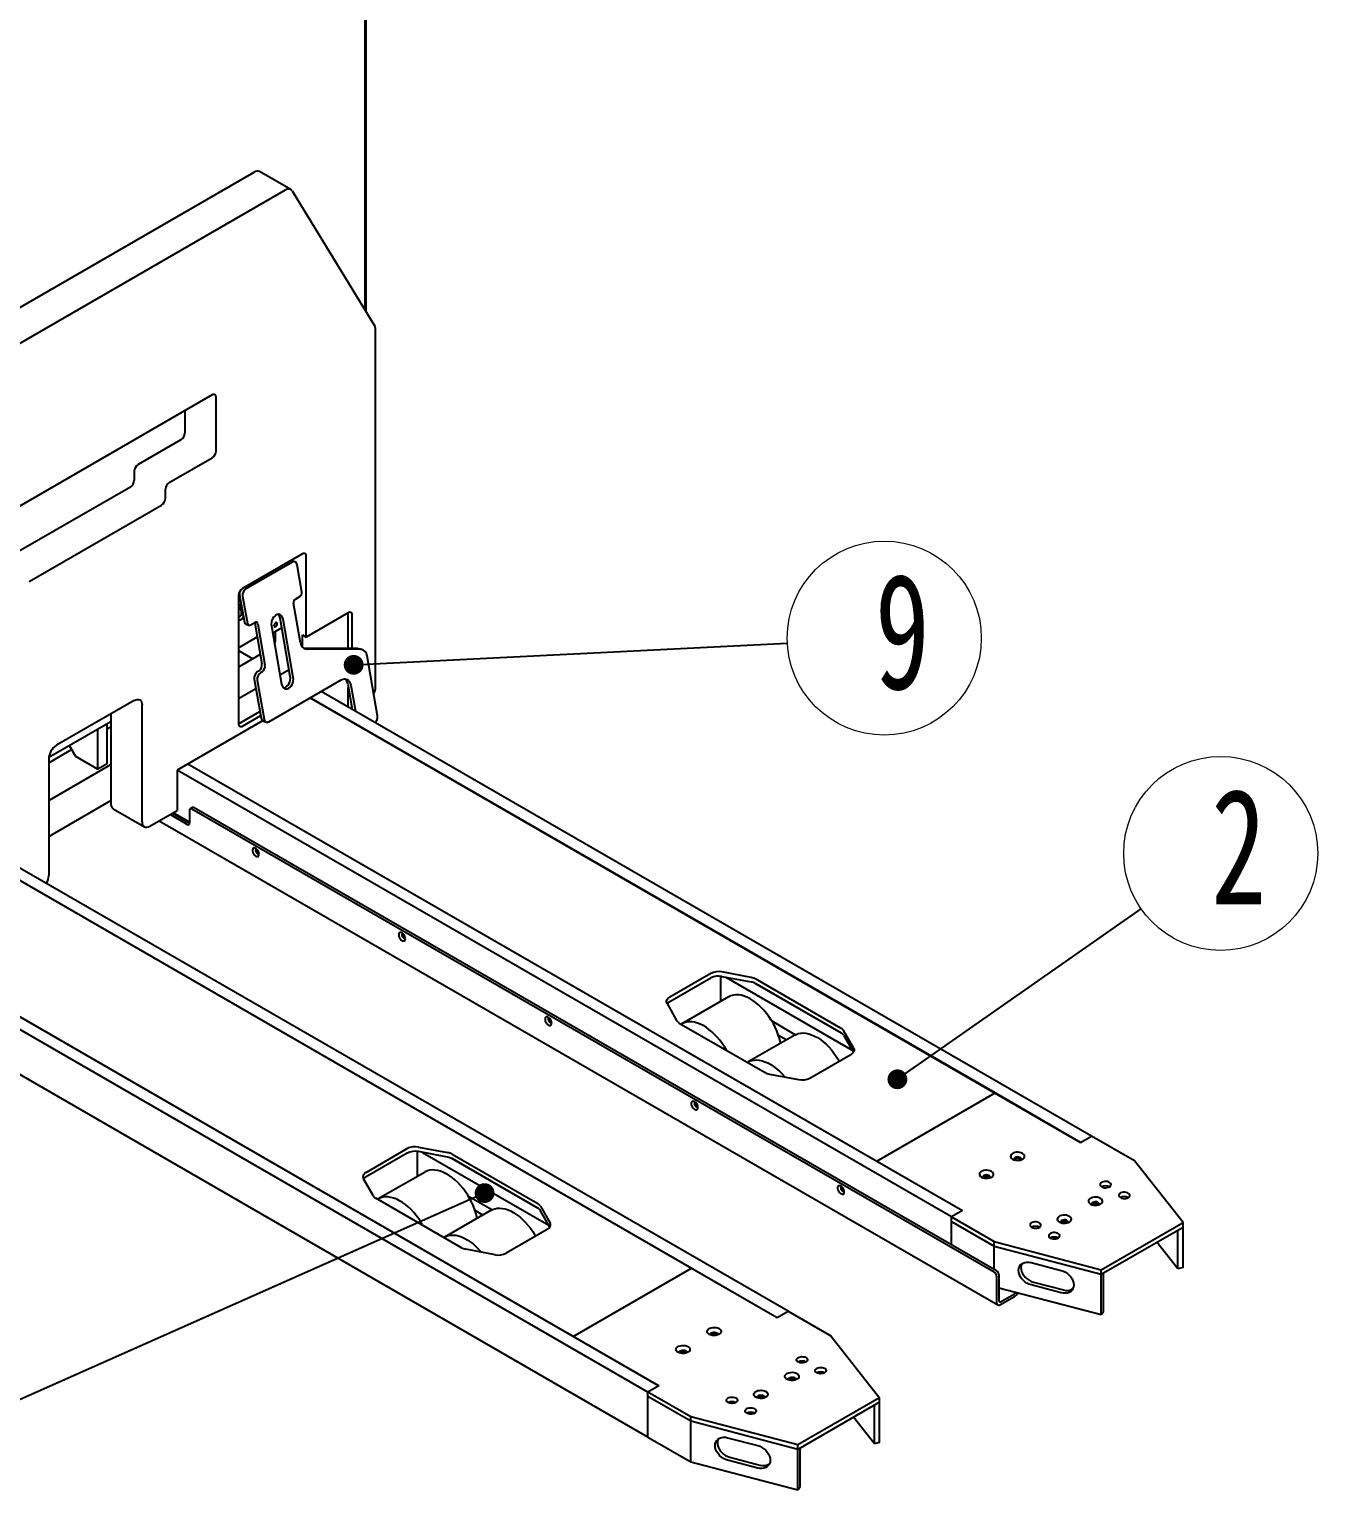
# Model space of a CAD drawing. Header units: millimetres. Extents: x -151 to 542, y -128 to 292.
# Drawn here: x 306.85 to 345.87, y 202.19 to 246.44 of the extents above; entities that cross this region are included whole.
import ezdxf

# ---------------------------------------------------------------- set-up
doc = ezdxf.new("R2010")
doc.units = ezdxf.units.MM
doc.styles.add('SLDTEXTSTYLE3', font='TXT', dxfattribs={"width": 0.7})
doc.dimstyles.new('SLDDIMSTYLE2', dxfattribs={"dimtxt": 0.18, "dimasz": 0.6, "dimexe": 0, "dimexo": 0.0625, "dimgap": 0, "dimtad": 0, "dimtih": 1, "dimtoh": 1, "dimdec": 0, "dimrnd": 1e-09, "dimzin": 0, "dimdsep": 46, "dimtxsty": 'Standard', "dimblk1": 'DOT', "dimblk2": 'DOT', "dimsah": 1, "dimcen": 0.09, "dimadec": 0, "dimazin": 0, "dimtfac": 0.6, "dimtdec": 0, "dimtofl": 0, "dimtmove": 0, "dimatfit": 3, "dimldrblk": 'DOT', "dimfxl": 1, "dimfrac": 2, "dimtolj": 1, "dimtzin": 0, "dimarcsym": 0})

# ---------------------------------------------------------------- blocks, each defined once
blk = doc.blocks.new('_DOT')
at = {"color": 0, "linetype": 'ByBlock', "lineweight": -2}
blk.add_line((-0.5, 0), (-1, 0), dxfattribs=at)
at = {"color": 0, "linetype": 'ByBlock', "const_width": 0.5}
blk.add_lwpolyline([(-0.25, 0, 1), (0.25, 0, 1)], format="xyb", close=True, dxfattribs=at)
blk = doc.blocks.new('SW_NOTE_21')
at = {"color": 0, "linetype": 'Continuous', "lineweight": 0}
blk.add_circle((2.409, 1.684), 2.939, dxfattribs=at)
at = {"color": 0, "linetype": 'Continuous', "lineweight": 0, "insert": (2.954, 3.641), "char_height": 3.5, "attachment_point": 2, "style": 'SLDTEXTSTYLE3'}
blk.add_mtext('2', dxfattribs=at)
blk = doc.blocks.new('SW_NOTE_22')
at = {"color": 0, "linetype": 'Continuous', "lineweight": 0}
blk.add_circle((2.936, 0.148), 2.939, dxfattribs=at)
at = {"color": 0, "linetype": 'Continuous', "lineweight": 0, "insert": (3.482, 2.105), "char_height": 3.5, "attachment_point": 2, "style": 'SLDTEXTSTYLE3'}
blk.add_mtext('9', dxfattribs=at)

msp = doc.modelspace()

# ---------------------------------------------------------------- linework, layer by layer
at = {"color": 7, "linetype": 'Continuous', "lineweight": 25}
for p, q in [((317.01659, 253.20608), (317.01659, 237.92428)), ((317.04016, 253.21969), (317.04016, 237.88568)), ((302.16061, 235.467), (313.65986, 242.10538)), ((314.76932, 241.57761), (313.82651, 242.12188)), ((314.60267, 241.5611), (303.10342, 234.92273)), ((314.81168, 241.5354), (317.31163, 237.44108)), ((317.33833, 226.51015), (317.33833, 237.33067)), ((312.38858, 235.35647), (305.31751, 231.27443)), ((312.50643, 233.65534), (312.50643, 235.28842)), ((311.56362, 234.88024), (311.56362, 234.19961)), ((311.44577, 233.99548), (310.14941, 233.24711)), ((311.09222, 232.70284), (312.38858, 233.45121)), ((310.03156, 233.04299), (310.03156, 232.7708)), ((309.91371, 232.56668), (306.19136, 230.41781)), ((310.97437, 232.22653), (310.97437, 232.49871)), ((306.84958, 229.70925), (310.85651, 232.02241)), ((315.12273, 230.53863), (313.30782, 229.4909)), ((314.81879, 230.29261), (313.40458, 229.47621)), ((314.89508, 230.30377), (314.80311, 230.33295)), ((315.10752, 229.38575), (314.96253, 230.21294)), ((315.24058, 228.02095), (315.24058, 230.47057)), ((313.2199, 229.29423), (313.18997, 229.27695)), ((313.18997, 229.28678), (313.18997, 225.3946)), ((313.22064, 229.28964), (313.36563, 228.46245)), ((313.31262, 229.26046), (313.4576, 228.43327)), ((314.91092, 229.17466), (315.05234, 229.2563)), ((315.06613, 227.84487), (314.85574, 229.04522)), ((313.27412, 228.55575), (313.34237, 228.59515)), ((313.4061, 228.40796), (313.49807, 228.37878)), ((313.54385, 228.38547), (313.68527, 228.46711)), ((313.67954, 228.44848), (313.67622, 228.46189)), ((313.67954, 228.44848), (313.89701, 227.20771)), ((313.77151, 228.4193), (313.98899, 227.17853)), ((314.18345, 228.36433), (314.49413, 226.59179)), ((314.75571, 226.82507), (314.44503, 228.59761)), ((314.84769, 226.79589), (314.53701, 228.56843)), ((316.51337, 228.75571), (315.24058, 228.02095)), ((316.51337, 227.6755), (316.51337, 228.75569)), ((316.63122, 227.67468), (316.63122, 228.68766)), ((313.18997, 227.69839), (313.75394, 228.02396)), ((314.29777, 228.18468), (314.29777, 227.88477)), ((314.4973, 228.29941), (314.30955, 228.19103)), ((315.12273, 228.08898), (315.24058, 228.02095)), ((315.12273, 227.71641), (315.12273, 228.08898)), ((313.18997, 227.61246), (313.62588, 227.36081)), ((313.84773, 227.48888), (313.18997, 227.10916)), ((316.80616, 227.67347), (315.15729, 227.68487)), ((316.89813, 227.64429), (315.24908, 227.65569)), ((316.94618, 227.63677), (316.8542, 227.66595)), ((317.40021, 225.63438), (317.08108, 227.45511)), ((314.44355, 226.88036), (314.71823, 227.03893)), ((313.66595, 226.749), (313.87307, 225.56731)), ((313.80505, 226.99196), (313.75791, 226.96475)), ((313.75793, 226.71982), (313.96505, 225.53813)), ((313.89703, 226.96278), (313.84989, 226.93557)), ((314.10879, 225.45845), (316.30082, 226.72388)), ((316.49632, 226.59371), (316.63007, 225.83063)), ((316.5883, 226.56453), (316.72671, 225.77484)), ((313.18997, 226.15668), (313.71649, 226.46064)), ((336.10023, 214.20976), (315.3618, 226.1818)), ((315.3618, 226.1818), (338.69295, 212.71301)), ((339.02293, 212.9035), (315.69178, 226.37229)), ((316.51337, 225.898), (316.51337, 226.49646)), ((310.03156, 226.10257), (307.67453, 224.74188)), ((309.32445, 225.69436), (309.32445, 222.97238)), ((310.26726, 222.42811), (310.26726, 225.96645)), ((313.18997, 225.39458), (313.83779, 225.76856)), ((307.44203, 224.38017), (309.32445, 225.46687)), ((308.93201, 224.01548), (308.93201, 225.24032)), ((309.21485, 224.17876), (309.21485, 225.4036)), ((309.21485, 225.24009), (309.32445, 225.30336)), ((313.91761, 225.48804), (311.32792, 223.99305)), ((313.30782, 225.32654), (313.85945, 225.645)), ((313.94052, 225.47648), (314.0325, 225.4473)), ((307.43883, 224.21482), (308.13063, 224.61418)), ((308.05982, 224.73682), (308.24847, 224.41007)), ((308.24847, 224.41007), (308.93201, 224.01548)), ((307.43883, 224.33364), (307.43883, 220.79529)), ((307.43883, 223.07184), (309.32445, 224.16039)), ((309.21485, 224.17876), (308.93201, 224.01548)), ((334.78029, 210.45428), (311.32792, 223.99305)), ((311.32792, 223.99305), (311.32792, 222.76824)), ((311.6579, 224.18354), (332.51755, 212.14152)), ((311.6579, 224.18354), (335.11028, 210.64477)), ((307.43883, 221.98312), (309.32445, 223.07167)), ((309.3935, 222.81977), (310.33631, 222.27549)), ((310.50296, 222.292), (311.32792, 222.76824)), ((311.63433, 222.3464), (311.11576, 222.64576)), ((311.18647, 222.68658), (311.70504, 222.38722)), ((311.19689, 222.69259), (311.70504, 222.40949)), ((311.70504, 222.41444), (311.21005, 222.70019)), ((311.70504, 222.76828), (311.70504, 222.38723)), ((311.79647, 222.85489), (311.72576, 222.81407)), ((336.07666, 208.7805), (311.77575, 222.80912)), ((336.14737, 208.82133), (311.84646, 222.84994)), ((310.78405, 222.45426), (336.18189, 207.7924)), ((306.04819, 220.94512), (329.50056, 207.40635)), ((306.04819, 220.94512), (326.90784, 208.9031)), ((329.83055, 207.59685), (306.37817, 221.13562)), ((302.75103, 218.71206), (325.91789, 205.33812)), ((323.32516, 206.83487), (302.75103, 218.71206)), ((325.58791, 205.14763), (302.6756, 218.37462)), ((327.49031, 217.82933), (326.24759, 217.11192)), ((327.79997, 216.98937), (327.79997, 217.7448)), ((328.71409, 217.70943), (327.82947, 217.87618)), ((327.82947, 217.74009), (328.71409, 217.57334)), ((327.94991, 217.71739), (331.77479, 215.50934)), ((326.24759, 216.97583), (327.49031, 217.69324)), ((331.44708, 216.02508), (328.8433, 217.52821)), ((331.44409, 216.16292), (328.84633, 217.66258)), ((328.84633, 217.52649), (331.44409, 216.02683)), ((325.58791, 203.78672), (302.93733, 216.86262)), ((326.16642, 216.91613), (326.45528, 216.40545)), ((328.02903, 217.1216), (326.61481, 216.30519)), ((330.0497, 215.97446), (329.34504, 216.38125)), ((326.53644, 216.32911), (329.13421, 214.82945)), ((330.0325, 215.96502), (328.61828, 215.14861)), ((329.77821, 215.81823), (329.54343, 215.95376)), ((331.81411, 215.5759), (331.52526, 216.08658)), ((331.52526, 215.95049), (331.80924, 215.44843)), ((330.49023, 214.6627), (331.73295, 215.3801)), ((329.26644, 214.7826), (330.15106, 214.61584)), ((332.51755, 212.14152), (336.10023, 214.20976)), ((338.69295, 212.71301), (336.10023, 214.20976)), ((338.69295, 212.71301), (339.02293, 212.9035)), ((340.3193, 212.15513), (339.02293, 212.9035)), ((317.0552, 211.80527), (318.29792, 212.52268)), ((318.60758, 211.68272), (318.60758, 212.43815)), ((318.63709, 212.56953), (319.5217, 212.40278)), ((319.5217, 212.26669), (318.63709, 212.43344)), ((318.75752, 212.41074), (322.5824, 210.20268)), ((318.29792, 212.38659), (317.0552, 211.66918)), ((322.25469, 210.71843), (319.65091, 212.22156)), ((319.65394, 212.35592), (322.2517, 210.85627)), ((322.2517, 210.72018), (319.65394, 212.21983)), ((332.51755, 212.14152), (335.11028, 210.64477)), ((341.79244, 210.28419), (340.3193, 212.15513)), ((317.26289, 211.09879), (316.97404, 211.60947)), ((318.83664, 211.81495), (317.42243, 210.99854)), ((320.85732, 210.6678), (320.15266, 211.07459)), ((319.94182, 209.5228), (317.34406, 211.02246)), ((320.84011, 210.65837), (319.42589, 209.84196)), ((320.58583, 210.51157), (320.35104, 210.64711)), ((322.33287, 210.77993), (322.62172, 210.26925)), ((322.61685, 210.14178), (322.33287, 210.64384)), ((335.11028, 210.64477), (334.78029, 210.45428)), ((334.78029, 209.61052), (334.78029, 210.45428)), ((334.78029, 210.45428), (336.07666, 209.7059)), ((334.78029, 210.31819), (334.78029, 210.45428)), ((334.78029, 210.31819), (336.07666, 209.56981)), ((334.78029, 209.61052), (334.78029, 210.31819)), ((339.31756, 208.85548), (341.79244, 210.28419)), ((341.79244, 210.1481), (341.79244, 210.28419)), ((322.54056, 210.07345), (321.29784, 209.35605)), ((339.31756, 208.71939), (341.79244, 210.1481)), ((341.64071, 208.88348), (341.64071, 210.06051)), ((341.79244, 208.92329), (341.79244, 210.1481)), ((320.95867, 209.30919), (320.07406, 209.47594)), ((336.07666, 209.7059), (339.31756, 208.85548)), ((336.07666, 209.56981), (336.07666, 209.7059)), ((336.07666, 209.56981), (339.31756, 208.71939)), ((336.07666, 208.86215), (336.07666, 209.56981)), ((341.64071, 208.88348), (341.00355, 209.69269)), ((323.32516, 206.83487), (326.90784, 208.9031)), ((326.90784, 208.9031), (329.50056, 207.40635)), ((337.19337, 209.07265), (338.10374, 208.83377)), ((339.31756, 208.71939), (339.31756, 208.85548)), ((341.79244, 208.92329), (341.64071, 208.88348)), ((336.14737, 208.65803), (336.14737, 207.86871)), ((336.21808, 208.69885), (336.21808, 207.90953)), ((337.26234, 208.47979), (338.17271, 208.2409)), ((339.31756, 207.49458), (339.31756, 208.71939)), ((339.38653, 207.58217), (339.38653, 208.7592)), ((336.21808, 208.30789), (339.31756, 207.49458)), ((336.26522, 207.88231), (336.68948, 208.12723)), ((336.26522, 207.80065), (336.68948, 208.04557)), ((338.10374, 208.15331), (337.19337, 208.3922)), ((329.50056, 207.40635), (329.83055, 207.59685)), ((329.83055, 207.59685), (331.12691, 206.84848)), ((339.31756, 207.49458), (339.38653, 207.58217)), ((325.91789, 205.33812), (323.32516, 206.83487)), ((331.12691, 206.84848), (332.60005, 204.97754)), ((325.91789, 205.33812), (325.58791, 205.14763)), ((325.58791, 203.78672), (325.58791, 205.14763)), ((326.88427, 204.39925), (325.58791, 205.14763)), ((325.58791, 205.01154), (325.58791, 205.14763)), ((326.88427, 204.26316), (325.58791, 205.01154)), ((325.58791, 203.78672), (325.58791, 205.01154)), ((332.60005, 204.97754), (330.12517, 203.54883)), ((332.60005, 204.84145), (332.60005, 204.97754)), ((332.60005, 204.84145), (330.12517, 203.41274)), ((332.44832, 203.57683), (332.44832, 204.75386)), ((332.60005, 203.61664), (332.60005, 204.84145)), ((330.12517, 203.54883), (326.88427, 204.39925)), ((326.88427, 204.26316), (326.88427, 204.39925)), ((330.12517, 203.41274), (326.88427, 204.26316)), ((326.88427, 203.03835), (326.88427, 204.26316)), ((332.44832, 203.57683), (331.81116, 204.38604)), ((325.58791, 203.78672), (326.88427, 203.03835)), ((328.00099, 203.766), (328.91135, 203.52711)), ((330.12517, 203.41274), (330.12517, 203.54883)), ((332.60005, 203.61664), (332.44832, 203.57683)), ((328.06995, 203.17314), (328.98032, 202.93425)), ((330.12517, 202.18793), (330.12517, 203.41274)), ((330.19414, 202.27552), (330.19414, 203.45255)), ((326.88427, 203.03835), (330.12517, 202.18793)), ((328.91135, 202.84666), (328.00099, 203.08555)), ((330.12517, 202.18793), (330.19414, 202.27552))]:
    msp.add_line(p, q, dxfattribs=at)
at = {"color": 7, "linetype": 'Continuous', "lineweight": 25, "flags": 128}
for points in [[(314.81168, 241.5354), (314.79493, 241.55736), (314.77463, 241.57434), (314.75113, 241.58603), (314.72489, 241.59221), (314.69637, 241.59276), (314.66612, 241.58769), (314.63469, 241.57707), (314.60267, 241.5611)], [(313.18997, 228.96181), (313.21072, 228.93345), (313.23677, 228.88815), (313.25633, 228.84067), (313.26843, 228.79337), (313.27246, 228.74863), (313.26822, 228.7087), (313.25591, 228.67558), (313.23617, 228.65092), (313.20997, 228.63596), (313.18997, 228.63181)], [(314.53701, 228.56843), (314.52393, 228.61517), (314.50265, 228.65446), (314.47423, 228.68431), (314.44009, 228.70323), (314.40194, 228.71028), (314.36171, 228.7051), (314.3214, 228.68795), (314.28303, 228.65968), (314.24854, 228.62173), (314.21965, 228.57598), (314.19781, 228.52474), (314.18411, 228.47057), (314.17924, 228.41619), (314.18345, 228.36433)], [(314.35905, 228.42374), (314.35528, 228.44344), (314.34455, 228.45579), (314.32849, 228.45891), (314.30955, 228.45233), (314.29061, 228.43704), (314.27455, 228.41538), (314.26382, 228.39064), (314.26005, 228.36659), (314.26382, 228.34689), (314.27455, 228.33455), (314.29061, 228.33143), (314.30955, 228.33801), (314.32849, 228.3533), (314.34455, 228.37496), (314.35528, 228.39969), (314.35905, 228.42374)], [(316.80616, 227.67347), (316.8389, 227.66998), (316.8542, 227.66595)], [(314.49413, 226.59179), (314.50721, 226.54504), (314.52849, 226.50576), (314.55691, 226.47591), (314.59105, 226.45698), (314.6292, 226.44994), (314.66944, 226.45512), (314.70975, 226.47227), (314.74811, 226.50054), (314.7826, 226.53849), (314.81149, 226.58424), (314.83333, 226.63548), (314.84703, 226.68965), (314.8519, 226.74403), (314.84769, 226.79589)], [(314.55234, 226.47964), (314.57746, 226.4843), (314.61777, 226.50145), (314.65613, 226.52972), (314.69062, 226.56767), (314.71951, 226.61342), (314.74136, 226.66466), (314.75505, 226.71883), (314.75992, 226.77321), (314.75571, 226.82507)], [(316.30082, 226.72388), (316.3478, 226.74475), (316.39496, 226.75347), (316.4405, 226.74969), (316.48265, 226.73357), (316.51981, 226.70572), (316.55054, 226.66722), (316.57367, 226.61955), (316.5883, 226.56453)], [(310.03156, 226.10257), (310.07754, 226.12388), (310.12176, 226.13392), (310.16251, 226.13229), (310.19822, 226.11906), (310.22754, 226.09474), (310.24932, 226.06025), (310.26273, 226.01694), (310.26726, 225.96645)], [(310.26726, 222.42811), (310.27179, 222.37762), (310.2852, 222.33431), (310.30698, 222.29983), (310.33629, 222.2755), (310.37201, 222.26227), (310.41276, 222.26064), (310.45698, 222.27068), (310.50296, 222.292)], [(313.80986, 221.44432), (313.80536, 221.48142), (313.79225, 221.52042), (313.7717, 221.55786), (313.74554, 221.5904), (313.71609, 221.61517), (313.68596, 221.62996), (313.65784, 221.63345), (313.63422, 221.62533), (313.6172, 221.60633), (313.60829, 221.57813), (313.60829, 221.54325), (313.6172, 221.50477), (313.63422, 221.46612), (313.65784, 221.43073), (313.68596, 221.40175), (313.71609, 221.38175), (313.74554, 221.37251), (313.7717, 221.37485), (313.79225, 221.38856), (313.80536, 221.41243), (313.80986, 221.44432)], [(313.73667, 221.59901), (313.73654, 221.59902), (313.71933, 221.59568), (313.70783, 221.58245), (313.7038, 221.56134), (313.70783, 221.53558), (313.71933, 221.50907), (313.73654, 221.48586), (313.75683, 221.46949), (313.77713, 221.46243), (313.79433, 221.46578), (313.80583, 221.47901), (313.80588, 221.47912)], [(313.7477, 221.58815), (313.74329, 221.58158), (313.74033, 221.56611), (313.74329, 221.54721), (313.75172, 221.52777), (313.76434, 221.51075), (313.77922, 221.49874), (313.79411, 221.49357), (313.80199, 221.4941)], [(318.24107, 218.88625), (318.23656, 218.92334), (318.22346, 218.96234), (318.20291, 218.99978), (318.17674, 219.03233), (318.14729, 219.05709), (318.11716, 219.07188), (318.08904, 219.07537), (318.06542, 219.06725), (318.0484, 219.04825), (318.03949, 219.02005), (318.03949, 218.98517), (318.0484, 218.94669), (318.06542, 218.90804), (318.08904, 218.87265), (318.11716, 218.84367), (318.14729, 218.82367), (318.17674, 218.81443), (318.20291, 218.81677), (318.22346, 218.83048), (318.23656, 218.85435), (318.24107, 218.88625)], [(318.16787, 219.04093), (318.16774, 219.04094), (318.15053, 219.0376), (318.13904, 219.02437), (318.135, 219.00326), (318.13904, 218.9775), (318.15053, 218.95099), (318.16774, 218.92779), (318.18803, 218.91141), (318.20833, 218.90435), (318.22553, 218.9077), (318.23703, 218.92093), (318.23708, 218.92104)], [(318.1789, 219.03007), (318.17449, 219.0235), (318.17153, 219.00803), (318.17449, 218.98913), (318.18292, 218.96969), (318.19554, 218.95268), (318.21042, 218.94067), (318.22531, 218.93549), (318.23319, 218.93602)], [(326.16642, 216.91613), (326.15522, 216.94179), (326.15023, 216.96809), (326.15153, 216.99454), (326.15911, 217.02064), (326.17282, 217.04589), (326.1924, 217.06982), (326.21748, 217.09197), (326.24759, 217.11192)], [(329.60704, 215.71941), (329.60138, 215.74627), (329.57289, 215.85933), (329.53669, 215.97333), (329.4931, 216.08728), (329.4425, 216.20017), (329.38533, 216.31102), (329.32211, 216.41883), (329.25338, 216.52268), (329.17975, 216.62164), (329.10186, 216.71484), (329.02041, 216.80147), (328.9361, 216.88077), (328.84967, 216.95204), (328.7619, 217.01465), (328.67354, 217.06805), (328.58537, 217.11177), (328.49818, 217.14544), (328.41272, 217.16874), (328.32974, 217.18148), (328.24998, 217.18355), (328.17414, 217.17493), (328.10288, 217.15569), (328.03683, 217.126), (328.02903, 217.1216)], [(322.67227, 216.32817), (322.66777, 216.36526), (322.65466, 216.40426), (322.63411, 216.4417), (322.60794, 216.47425), (322.57849, 216.49901), (322.54836, 216.5138), (322.52024, 216.51729), (322.49662, 216.50917), (322.4796, 216.49017), (322.4707, 216.46198), (322.4707, 216.42709), (322.4796, 216.38861), (322.49662, 216.34996), (322.52024, 216.31457), (322.54836, 216.28559), (322.57849, 216.26559), (322.60794, 216.25635), (322.63411, 216.25869), (322.65466, 216.2724), (322.66777, 216.29627), (322.67227, 216.32817)], [(322.59907, 216.48285), (322.59894, 216.48286), (322.58174, 216.47952), (322.57024, 216.46629), (322.5662, 216.44519), (322.57024, 216.41942), (322.58174, 216.39291), (322.59894, 216.36971), (322.61924, 216.35333), (322.63953, 216.34628), (322.65674, 216.34962), (322.66823, 216.36285), (322.66828, 216.36296)], [(322.6101, 216.47199), (322.6057, 216.46542), (322.60274, 216.44995), (322.6057, 216.43105), (322.61413, 216.41162), (322.62674, 216.3946), (322.64163, 216.38259), (322.65651, 216.37741), (322.66439, 216.37794)], [(327.96601, 215.50384), (327.9079, 215.60242), (327.83917, 215.70627), (327.76553, 215.80523), (327.68765, 215.89843), (327.60619, 215.98507), (327.52188, 216.06436), (327.43546, 216.13563), (327.34768, 216.19824), (327.25932, 216.25164), (327.17116, 216.29537), (327.08396, 216.32903), (326.9985, 216.35233), (326.91553, 216.36508), (326.83577, 216.36714), (326.75993, 216.35852), (326.68867, 216.33928), (326.62262, 216.30959), (326.59684, 216.29424)], [(330.0325, 215.96502), (330.07264, 215.98556), (330.14137, 216.01005), (330.215, 216.024), (330.29289, 216.02728), (330.37434, 216.01986), (330.45865, 216.00182), (330.54508, 215.9733), (330.63285, 215.93457), (330.72121, 215.88595), (330.80938, 215.82788), (330.89657, 215.76087), (330.98203, 215.68551), (331.06501, 215.60245), (331.14476, 215.51243), (331.22061, 215.41624), (331.29187, 215.31473), (331.35792, 215.20878), (331.37742, 215.17486)], [(331.81411, 215.5759), (331.82531, 215.55024), (331.83031, 215.52394), (331.829, 215.49748), (331.82142, 215.47139), (331.80771, 215.44613), (331.78813, 215.42221), (331.76305, 215.40006), (331.73295, 215.3801)], [(328.60031, 215.13766), (328.65843, 215.16915), (328.72716, 215.19364), (328.80079, 215.20759), (328.87867, 215.21087), (328.96013, 215.20346), (329.04444, 215.18541), (329.13086, 215.1569), (329.21864, 215.11816), (329.307, 215.06955), (329.39516, 215.01148), (329.48236, 214.94446), (329.56782, 214.8691), (329.65079, 214.78604), (329.73055, 214.69602), (329.73146, 214.69494)], [(327.10347, 213.77009), (327.09897, 213.80718), (327.08586, 213.84618), (327.06531, 213.88362), (327.03915, 213.91617), (327.00969, 213.94094), (326.97957, 213.95572), (326.95144, 213.95921), (326.92782, 213.95109), (326.9108, 213.93209), (326.9019, 213.9039), (326.9019, 213.86901), (326.9108, 213.83053), (326.92782, 213.79188), (326.95144, 213.75649), (326.97957, 213.72751), (327.00969, 213.70751), (327.03915, 213.69827), (327.06531, 213.70061), (327.08586, 213.71433), (327.09897, 213.73819), (327.10347, 213.77009)], [(327.03028, 213.92477), (327.03014, 213.92479), (327.01294, 213.92144), (327.00144, 213.90821), (326.99741, 213.88711), (327.00144, 213.86134), (327.01294, 213.83484), (327.03014, 213.81163), (327.05044, 213.79525), (327.07073, 213.7882), (327.08794, 213.79154), (327.09943, 213.80477), (327.09949, 213.80489)], [(327.0413, 213.91391), (327.0369, 213.90735), (327.03394, 213.89187), (327.0369, 213.87297), (327.04533, 213.85354), (327.05795, 213.83652), (327.07283, 213.82451), (327.08771, 213.81933), (327.0956, 213.81986)], [(336.63291, 212.20411), (336.6734, 212.1858), (336.7203, 212.17362), (336.77088, 212.16827), (336.82222, 212.17006), (336.87132, 212.17889), (336.91533, 212.19425), (336.9517, 212.21524), (336.9783, 212.24065), (336.9936, 212.269), (336.99671, 212.29863), (336.98744, 212.32784), (336.96633, 212.35491), (336.93461, 212.37828), (336.89413, 212.39659), (336.84723, 212.40878), (336.79664, 212.41413), (336.74531, 212.41233), (336.69621, 212.4035), (336.6522, 212.38814), (336.61583, 212.36715), (336.58922, 212.34174), (336.57392, 212.3134), (336.57082, 212.28376), (336.58009, 212.25456), (336.6012, 212.22748), (336.63291, 212.20411)], [(336.88575, 212.18303), (336.88624, 212.18374), (336.89367, 212.2042), (336.88919, 212.22494), (336.87329, 212.24372), (336.84768, 212.2585), (336.81515, 212.26768), (336.77922, 212.27027), (336.74378, 212.26598), (336.71267, 212.25528), (336.68927, 212.23933), (336.6761, 212.21985), (336.67461, 212.19897), (336.68178, 212.18303)], [(317.0552, 211.80527), (317.02509, 211.78532), (317.00001, 211.76317), (316.98043, 211.73924), (316.96672, 211.71399), (316.95915, 211.68789), (316.95784, 211.66144), (316.96284, 211.63513), (316.97404, 211.60947)], [(320.41465, 210.41276), (320.40899, 210.43961), (320.3805, 210.55268), (320.3443, 210.66668), (320.30071, 210.78063), (320.25011, 210.89352), (320.19295, 211.00436), (320.12972, 211.11218), (320.06099, 211.21602), (319.98736, 211.31498), (319.90947, 211.40819), (319.82802, 211.49482), (319.74371, 211.57412), (319.65729, 211.64539), (319.56951, 211.708), (319.48115, 211.7614), (319.39299, 211.80512), (319.30579, 211.83878), (319.22033, 211.86209), (319.13736, 211.87483), (319.0576, 211.8769), (318.98175, 211.86828), (318.9105, 211.84904), (318.84445, 211.81935), (318.83664, 211.81495)], [(335.6901, 211.65984), (335.73059, 211.64153), (335.77749, 211.62935), (335.82807, 211.62399), (335.87941, 211.62579), (335.92851, 211.63462), (335.97252, 211.64998), (336.00889, 211.67097), (336.03549, 211.69638), (336.05079, 211.72473), (336.0539, 211.75436), (336.04463, 211.78356), (336.02352, 211.81064), (335.9918, 211.83401), (335.95132, 211.85232), (335.90442, 211.8645), (335.85383, 211.86985), (335.8025, 211.86806), (335.7534, 211.85923), (335.70939, 211.84387), (335.67302, 211.82288), (335.64642, 211.79747), (335.63112, 211.76912), (335.62801, 211.73949), (335.63728, 211.71029), (335.65839, 211.68321), (335.6901, 211.65984)], [(335.94294, 211.63875), (335.94343, 211.63947), (335.95086, 211.65992), (335.94638, 211.68067), (335.93048, 211.69945), (335.90487, 211.71423), (335.87234, 211.72341), (335.83641, 211.726), (335.80097, 211.72171), (335.76986, 211.71101), (335.74646, 211.69505), (335.7333, 211.67558), (335.7318, 211.65469), (335.73897, 211.63875)], [(339.32935, 211.36593), (339.36551, 211.3501), (339.40774, 211.34049), (339.45289, 211.33781), (339.49762, 211.34226), (339.53861, 211.35352), (339.57282, 211.37074), (339.59771, 211.39265), (339.61144, 211.41762), (339.61299, 211.44381), (339.60224, 211.46926), (339.58, 211.4921), (339.5479, 211.51063), (339.50834, 211.52347), (339.46424, 211.52968), (339.41888, 211.52878), (339.37562, 211.52086), (339.33766, 211.50649), (339.30783, 211.48674), (339.28834, 211.46307), (339.28063, 211.43725), (339.28527, 211.41119), (339.30192, 211.38681), (339.32935, 211.36593)], [(331.53467, 211.21201), (331.53017, 211.24911), (331.51706, 211.28811), (331.49651, 211.32554), (331.47035, 211.35809), (331.4409, 211.38286), (331.41077, 211.39764), (331.38265, 211.40113), (331.35903, 211.39301), (331.34201, 211.37401), (331.3331, 211.34582), (331.3331, 211.31093), (331.34201, 211.27245), (331.35903, 211.2338), (331.38265, 211.19842), (331.41077, 211.16943), (331.4409, 211.14944), (331.47035, 211.1402), (331.49651, 211.14254), (331.51706, 211.15625), (331.53017, 211.18011), (331.53467, 211.21201)], [(331.46148, 211.36669), (331.46135, 211.36671), (331.44414, 211.36336), (331.43264, 211.35013), (331.42861, 211.32903), (331.43264, 211.30326), (331.44414, 211.27676), (331.46135, 211.25355), (331.48164, 211.23717), (331.50194, 211.23012), (331.51914, 211.23346), (331.53064, 211.24669), (331.53069, 211.24681)], [(331.47251, 211.35584), (331.4681, 211.34927), (331.46514, 211.33379), (331.4681, 211.31489), (331.47653, 211.29546), (331.48915, 211.27844), (331.50403, 211.26643), (331.51892, 211.26126), (331.5268, 211.26179)], [(339.89503, 211.03937), (339.9312, 211.02354), (339.97342, 211.01393), (340.01857, 211.01125), (340.0633, 211.0157), (340.10429, 211.02695), (340.1385, 211.04417), (340.1634, 211.06608), (340.17713, 211.09106), (340.17868, 211.11724), (340.16793, 211.1427), (340.14568, 211.16554), (340.11359, 211.18407), (340.07403, 211.19691), (340.02993, 211.20312), (339.98457, 211.20222), (339.9413, 211.19429), (339.90335, 211.17992), (339.87352, 211.16017), (339.85403, 211.13651), (339.84631, 211.11069), (339.85096, 211.08462), (339.86761, 211.06025), (339.89503, 211.03937)], [(318.77362, 210.19719), (318.71551, 210.29577), (318.64678, 210.39962), (318.57315, 210.49858), (318.49526, 210.59178), (318.4138, 210.67841), (318.32949, 210.75771), (318.24307, 210.82898), (318.1553, 210.89159), (318.06694, 210.94499), (317.97877, 210.98871), (317.89158, 211.02238), (317.80612, 211.04568), (317.72314, 211.05842), (317.64338, 211.06049), (317.56754, 211.05187), (317.49628, 211.03263), (317.43023, 211.00294), (317.40445, 210.98759)], [(320.84011, 210.65837), (320.88025, 210.67891), (320.94898, 210.7034), (321.02261, 210.71734), (321.1005, 210.72063), (321.18195, 210.71321), (321.26626, 210.69517), (321.35269, 210.66665), (321.44046, 210.62792), (321.52882, 210.5793), (321.61699, 210.52123), (321.70418, 210.45422), (321.78964, 210.37885), (321.87262, 210.2958), (321.95238, 210.20578), (322.02822, 210.10959), (322.09948, 210.00808), (322.16553, 209.90213), (322.18503, 209.86821)], [(338.98994, 210.84343), (339.03042, 210.82512), (339.07732, 210.81294), (339.1279, 210.80759), (339.17924, 210.80938), (339.22834, 210.81821), (339.27235, 210.83357), (339.30872, 210.85456), (339.33532, 210.87997), (339.35062, 210.90832), (339.35373, 210.93795), (339.34446, 210.96716), (339.32335, 210.99423), (339.29164, 211.0176), (339.25115, 211.03591), (339.20425, 211.04809), (339.15367, 211.05345), (339.10233, 211.05165), (339.05323, 211.04282), (339.00922, 211.02746), (338.97285, 211.00647), (338.94625, 210.98106), (338.93095, 210.95272), (338.92784, 210.92308), (338.93711, 210.89388), (338.95822, 210.8668), (338.98994, 210.84343)], [(339.24277, 210.82235), (339.24326, 210.82306), (339.25069, 210.84352), (339.24621, 210.86426), (339.23031, 210.88304), (339.2047, 210.89782), (339.17217, 210.907), (339.13624, 210.90959), (339.1008, 210.9053), (339.06969, 210.8946), (339.04629, 210.87865), (339.03313, 210.85917), (339.03163, 210.83829), (339.0388, 210.82235)], [(322.54056, 210.07345), (322.57067, 210.09341), (322.59575, 210.11556), (322.61533, 210.13948), (322.62904, 210.16473), (322.63661, 210.19083), (322.63792, 210.21728), (322.63292, 210.24359), (322.62172, 210.26925)], [(337.20803, 210.14132), (337.24419, 210.12549), (337.28642, 210.11588), (337.33157, 210.1132), (337.3763, 210.11765), (337.41729, 210.1289), (337.4515, 210.14612), (337.47639, 210.16803), (337.49012, 210.19301), (337.49167, 210.2192), (337.48092, 210.24465), (337.45868, 210.26749), (337.42658, 210.28602), (337.38702, 210.29886), (337.34292, 210.30507), (337.29756, 210.30417), (337.2543, 210.29625), (337.21634, 210.28187), (337.18651, 210.26213), (337.16702, 210.23846), (337.15931, 210.21264), (337.16395, 210.18658), (337.1806, 210.1622), (337.20803, 210.14132)], [(338.04713, 210.29916), (338.08761, 210.28085), (338.13451, 210.26867), (338.1851, 210.26331), (338.23643, 210.26511), (338.28553, 210.27394), (338.32954, 210.2893), (338.36591, 210.31029), (338.39252, 210.3357), (338.40782, 210.36405), (338.41092, 210.39368), (338.40165, 210.42288), (338.38054, 210.44996), (338.34883, 210.47333), (338.30834, 210.49164), (338.26144, 210.50382), (338.21086, 210.50917), (338.15952, 210.50738), (338.11042, 210.49855), (338.06641, 210.48319), (338.03004, 210.4622), (338.00344, 210.43679), (337.98814, 210.40844), (337.98503, 210.37881), (337.9943, 210.34961), (338.01541, 210.32253), (338.04713, 210.29916)], [(338.29996, 210.27807), (338.30045, 210.27879), (338.30788, 210.29924), (338.3034, 210.31999), (338.2875, 210.33877), (338.26189, 210.35355), (338.22936, 210.36273), (338.19343, 210.36532), (338.15799, 210.36103), (338.12688, 210.35033), (338.10348, 210.33437), (338.09032, 210.3149), (338.08882, 210.29401), (338.09599, 210.27807)], [(319.40792, 209.83101), (319.46604, 209.8625), (319.53477, 209.88699), (319.6084, 209.90094), (319.68629, 209.90422), (319.76774, 209.8968), (319.85205, 209.87876), (319.93847, 209.85024), (320.02625, 209.81151), (320.11461, 209.76289), (320.20277, 209.70482), (320.28997, 209.63781), (320.37543, 209.56245), (320.4584, 209.47939), (320.53816, 209.38937), (320.53907, 209.38829)], [(337.77371, 209.81476), (337.80988, 209.79893), (337.8521, 209.78931), (337.89725, 209.78663), (337.94198, 209.79109), (337.98297, 209.80234), (338.01718, 209.81956), (338.04208, 209.84147), (338.05581, 209.86644), (338.05736, 209.89263), (338.04661, 209.91809), (338.02436, 209.94093), (337.99227, 209.95946), (337.95271, 209.9723), (337.90861, 209.9785), (337.86325, 209.97761), (337.81998, 209.96968), (337.78203, 209.95531), (337.7522, 209.93556), (337.73271, 209.9119), (337.72499, 209.88608), (337.72964, 209.86001), (337.74629, 209.83564), (337.77371, 209.81476)], [(337.19337, 208.3922), (337.12751, 208.41465), (337.06364, 208.44676), (337.00371, 208.48755), (336.94955, 208.53578), (336.9028, 208.58998), (336.86487, 208.64851), (336.83693, 208.70959), (336.81982, 208.77137), (336.81405, 208.83196), (336.81982, 208.88953), (336.83693, 208.94232), (336.86487, 208.98874), (336.9028, 209.02736), (336.94955, 209.05703), (337.00371, 209.07683), (337.06364, 209.08617), (337.12751, 209.08476), (337.19337, 209.07265)], [(336.90584, 209.02977), (336.88878, 208.97712), (336.88302, 208.91955), (336.88878, 208.85896), (336.9059, 208.79718), (336.93384, 208.7361), (336.97177, 208.67757), (337.01852, 208.62337), (337.07268, 208.57514), (337.13261, 208.53435), (337.19647, 208.50224), (337.26234, 208.47979)], [(338.10374, 208.83377), (338.16961, 208.81131), (338.23348, 208.7792), (338.2934, 208.73842), (338.34756, 208.69019), (338.39432, 208.63598), (338.43224, 208.57745), (338.46018, 208.51637), (338.4773, 208.4546), (338.48306, 208.39401), (338.4773, 208.33644), (338.46018, 208.28364), (338.43224, 208.23723), (338.39432, 208.1986), (338.34756, 208.16893), (338.2934, 208.14913), (338.23348, 208.13979), (338.16961, 208.1412), (338.10374, 208.15331)], [(327.74222, 207.07163), (327.77394, 207.04826), (327.79505, 207.02118), (327.80432, 206.99198), (327.80121, 206.96234), (327.78591, 206.934), (327.75931, 206.90859), (327.72294, 206.8876), (327.67893, 206.87224), (327.62983, 206.86341), (327.57849, 206.86161), (327.52791, 206.86697), (327.48101, 206.87915), (327.44053, 206.89746), (327.40881, 206.92083), (327.3877, 206.94791), (327.37843, 206.97711), (327.38154, 207.00674), (327.39684, 207.03509), (327.42344, 207.0605), (327.45981, 207.08149), (327.50382, 207.09685), (327.55292, 207.10568), (327.60426, 207.10747), (327.65484, 207.10212), (327.70174, 207.08994), (327.74222, 207.07163)], [(327.48939, 206.87637), (327.48595, 206.88205), (327.48147, 206.90279), (327.4889, 206.92325), (327.50744, 206.94121), (327.53507, 206.95472), (327.5688, 206.96232), (327.60498, 206.96318), (327.63969, 206.95722), (327.66916, 206.94507)], [(327.66916, 206.94507), (327.6902, 206.92806), (327.70053, 206.90802), (327.69903, 206.88714), (327.69336, 206.87637)], [(327.66916, 206.89336), (327.6902, 206.87634), (327.69083, 206.87559)], [(326.79942, 206.52736), (326.83113, 206.50398), (326.85224, 206.47691), (326.86151, 206.44771), (326.8584, 206.41807), (326.8431, 206.38973), (326.8165, 206.36432), (326.78013, 206.34333), (326.73612, 206.32797), (326.68702, 206.31913), (326.63569, 206.31734), (326.5851, 206.32269), (326.5382, 206.33488), (326.49772, 206.35319), (326.466, 206.37656), (326.44489, 206.40363), (326.43562, 206.43284), (326.43873, 206.46247), (326.45403, 206.49082), (326.48063, 206.51622), (326.517, 206.53722), (326.56101, 206.55258), (326.61011, 206.56141), (326.66145, 206.5632), (326.71203, 206.55785), (326.75893, 206.54567), (326.79942, 206.52736)], [(326.54658, 206.3321), (326.54314, 206.33778), (326.53866, 206.35852), (326.54609, 206.37898), (326.56463, 206.39694), (326.59226, 206.41045), (326.62599, 206.41805), (326.66217, 206.41891), (326.69688, 206.41295), (326.72635, 206.4008)], [(326.72635, 206.4008), (326.74739, 206.38379), (326.75772, 206.36375), (326.75622, 206.34286), (326.75055, 206.3321)], [(326.72635, 206.34908), (326.74739, 206.33207), (326.74802, 206.33132)], [(330.37266, 206.19535), (330.40009, 206.17447), (330.41674, 206.1501), (330.42138, 206.12403), (330.41367, 206.09821), (330.39417, 206.07455), (330.36434, 206.0548), (330.32639, 206.04043), (330.28313, 206.0325), (330.23777, 206.03161), (330.19367, 206.03781), (330.1541, 206.05065), (330.12201, 206.06918), (330.09976, 206.09202), (330.08902, 206.11748), (330.09057, 206.14366), (330.1043, 206.16864), (330.12919, 206.19055), (330.1634, 206.20777), (330.20439, 206.21902), (330.24912, 206.22347), (330.29427, 206.22079), (330.3365, 206.21118), (330.37266, 206.19535)], [(330.93835, 205.86879), (330.96577, 205.84791), (330.98242, 205.82353), (330.98707, 205.79747), (330.97935, 205.77165), (330.95986, 205.74798), (330.93003, 205.72823), (330.89208, 205.71386), (330.84881, 205.70594), (330.80345, 205.70504), (330.75935, 205.71125), (330.71979, 205.72409), (330.68769, 205.74262), (330.66545, 205.76546), (330.6547, 205.79091), (330.65625, 205.8171), (330.66998, 205.84207), (330.69488, 205.86398), (330.72909, 205.88121), (330.77008, 205.89246), (330.81481, 205.89691), (330.85996, 205.89423), (330.90218, 205.88462), (330.93835, 205.86879)], [(330.09925, 205.71095), (330.13096, 205.68758), (330.15207, 205.6605), (330.16134, 205.6313), (330.15824, 205.60166), (330.14294, 205.57332), (330.11633, 205.54791), (330.07996, 205.52692), (330.03595, 205.51156), (329.98685, 205.50273), (329.93552, 205.50093), (329.88493, 205.50629), (329.83803, 205.51847), (329.79755, 205.53678), (329.76583, 205.56015), (329.74472, 205.58722), (329.73545, 205.61643), (329.73856, 205.64606), (329.75386, 205.67441), (329.78046, 205.69982), (329.81683, 205.72081), (329.86084, 205.73617), (329.90994, 205.745), (329.96128, 205.74679), (330.01186, 205.74144), (330.05876, 205.72926), (330.09925, 205.71095)], [(329.84641, 205.51569), (329.84297, 205.52137), (329.83849, 205.54211), (329.84592, 205.56257), (329.86446, 205.58053), (329.89209, 205.59404), (329.92582, 205.60164), (329.962, 205.6025), (329.99671, 205.59654), (330.02618, 205.58439)], [(330.02618, 205.58439), (330.04722, 205.56738), (330.05755, 205.54734), (330.05606, 205.52646), (330.05038, 205.51569)], [(330.02618, 205.53268), (330.04722, 205.51566), (330.04785, 205.51491)], [(328.25134, 204.97074), (328.27877, 204.94986), (328.29542, 204.92548), (328.30006, 204.89942), (328.29235, 204.8736), (328.27285, 204.84993), (328.24302, 204.83019), (328.20507, 204.81581), (328.16181, 204.80789), (328.11645, 204.80699), (328.07235, 204.8132), (328.03278, 204.82604), (328.00069, 204.84457), (327.97844, 204.86741), (327.9677, 204.89286), (327.96925, 204.91905), (327.98298, 204.94403), (328.00787, 204.96594), (328.04208, 204.98316), (328.08307, 204.99441), (328.1278, 204.99886), (328.17295, 204.99618), (328.21518, 204.98657), (328.25134, 204.97074)], [(329.15644, 205.16668), (329.18816, 205.1433), (329.20926, 205.11623), (329.21853, 205.08703), (329.21543, 205.05739), (329.20013, 205.02905), (329.17352, 205.00364), (329.13716, 204.98265), (329.09314, 204.96729), (329.04404, 204.95845), (328.99271, 204.95666), (328.94212, 204.96201), (328.89522, 204.9742), (328.85474, 204.99251), (328.82302, 205.01588), (328.80191, 205.04295), (328.79264, 205.07216), (328.79575, 205.10179), (328.81105, 205.13014), (328.83766, 205.15554), (328.87402, 205.17654), (328.91803, 205.1919), (328.96713, 205.20073), (329.01847, 205.20252), (329.06906, 205.19717), (329.11595, 205.18499), (329.15644, 205.16668)], [(328.9036, 204.97142), (328.90016, 204.9771), (328.89568, 204.99784), (328.90311, 205.0183), (328.92165, 205.03626), (328.94928, 205.04977), (328.98301, 205.05737), (329.01919, 205.05823), (329.0539, 205.05227), (329.08337, 205.04012)], [(329.08337, 205.04012), (329.10441, 205.02311), (329.11474, 205.00307), (329.11325, 204.98218), (329.10757, 204.97142)], [(329.08337, 204.9884), (329.10441, 204.97139), (329.10504, 204.97064)], [(328.81703, 204.64417), (328.84445, 204.6233), (328.8611, 204.59892), (328.86574, 204.57286), (328.85803, 204.54703), (328.83854, 204.52337), (328.80871, 204.50362), (328.77076, 204.48925), (328.72749, 204.48132), (328.68213, 204.48043), (328.63803, 204.48663), (328.59847, 204.49948), (328.56637, 204.518), (328.54413, 204.54084), (328.53338, 204.5663), (328.53493, 204.59249), (328.54866, 204.61746), (328.57356, 204.63937), (328.60777, 204.65659), (328.64876, 204.66785), (328.69349, 204.6723), (328.73864, 204.66962), (328.78086, 204.66001), (328.81703, 204.64417)], [(328.00099, 203.08555), (327.93512, 203.108), (327.87125, 203.14011), (327.81133, 203.18089), (327.75716, 203.22912), (327.71041, 203.28333), (327.67249, 203.34186), (327.64454, 203.40294), (327.62743, 203.46471), (327.62167, 203.52531), (327.62743, 203.58287), (327.64454, 203.63567), (327.67249, 203.68208), (327.71041, 203.72071), (327.75716, 203.75038), (327.81133, 203.77018), (327.87125, 203.77952), (327.93512, 203.77811), (328.00099, 203.766)], [(327.71345, 203.72312), (327.6964, 203.67046), (327.69063, 203.6129), (327.6964, 203.5523), (327.71351, 203.49053), (327.74145, 203.42945), (327.77938, 203.37092), (327.82613, 203.31671), (327.88029, 203.26848), (327.94022, 203.2277), (328.00408, 203.19559), (328.06995, 203.17314)], [(328.91135, 203.52711), (328.97722, 203.50466), (329.04109, 203.47255), (329.10101, 203.43176), (329.15517, 203.38354), (329.20193, 203.32933), (329.23985, 203.2708), (329.2678, 203.20972), (329.28491, 203.14794), (329.29067, 203.08735), (329.28491, 203.02978), (329.2678, 202.97699), (329.23985, 202.93057), (329.20193, 202.89195), (329.15517, 202.86228), (329.10101, 202.84248), (329.04109, 202.83314), (328.97722, 202.83455), (328.91135, 202.84666)]]:
    msp.add_lwpolyline(points, dxfattribs=at)
at = {"color": 7, "linetype": 'Continuous', "lineweight": 25}
for centre, radius, start, end in [((313.75747, 241.96942), 0.16736, 65.63469, 125.675769), ((317.1264, 237.33786), 0.21204, 358.056388, 29.129469), ((312.43458, 235.30007), 0.07278, 350.785963, 129.203285), ((311.30775, 234.21125), 0.25613, 302.605478, 357.394522), ((312.25056, 233.66698), 0.25613, 302.605478, 357.394522), ((310.28743, 233.03134), 0.25613, 122.605478, 177.394522), ((309.77569, 232.78245), 0.25613, 302.605478, 357.394522), ((311.23023, 232.48707), 0.25613, 122.605478, 177.394522), ((310.7185, 232.23818), 0.25613, 302.605478, 357.394522), ((315.16873, 230.48222), 0.07278, 350.785963, 129.203285), ((314.77845, 230.2542), 0.08251, 72.614698, 94.060562), ((314.86758, 230.21113), 0.09497, 1.09176, 120.9079), ((313.44584, 229.27513), 0.25613, 122.605478, 177.394522), ((313.44659, 229.32371), 0.2285, 149.520997, 188.574094), ((313.52685, 229.29662), 0.21726, 124.24766, 189.580289), ((314.97898, 229.36406), 0.13035, 304.24766, 9.580289), ((312.79631, 228.6658), 0.55131, 27.487514, 44.435457), ((314.98428, 229.06691), 0.13035, 124.24766, 189.580289), ((316.55937, 228.69931), 0.07278, 350.785963, 129.203285), ((313.21022, 228.66745), 0.12722, 260.839692, 347.609102), ((313.43093, 228.46867), 0.0656, 185.438493, 247.757702), ((313.51458, 228.43436), 0.05698, 181.09176, 300.9079), ((313.71454, 228.41822), 0.05698, 1.09176, 120.9079), ((314.25995, 228.57273), 0.18675, 7.656576, 47.202564), ((314.22891, 228.31615), 0.14886, 265.767086, 302.80385), ((314.07767, 227.88955), 0.22015, 337.679585, 358.755805), ((315.26727, 227.85633), 0.20147, 183.261709, 264.81965), ((316.87994, 227.44365), 0.20147, 3.261709, 84.81965), ((313.68278, 227.17155), 0.21726, 304.24766, 9.580289), ((313.77476, 227.14237), 0.21726, 304.24766, 9.580289), ((313.88018, 226.78516), 0.21726, 124.24766, 189.580289), ((313.97215, 226.75598), 0.21726, 124.24766, 189.580289), ((316.25985, 226.56495), 0.23821, 6.933022, 52.408887), ((316.86622, 226.52529), 0.47235, 331.931531, 358.163593), ((313.26181, 225.38295), 0.07278, 170.785963, 309.203285), ((313.9819, 225.57767), 0.10933, 185.438493, 247.757702), ((314.06, 225.53994), 0.09497, 181.09176, 300.9079), ((317.1812, 225.59898), 0.22186, 310.266797, 9.181744), ((307.95057, 224.31035), 0.51227, 122.605478, 177.394522), ((309.48778, 222.95435), 0.16433, 173.701152, 234.986667), ((311.74815, 222.77528), 0.04367, 50.796715, 189.214037), ((311.81717, 222.80905), 0.0503, 54.382423, 114.307119), ((311.66194, 222.38024), 0.04367, 230.796715, 9.214037), ((313.82059, 221.56754), 0.09385, 160.293164, 259.70146), ((306.95822, 220.81171), 0.48089, 328.873379, 358.044121), ((318.25179, 219.00946), 0.09385, 160.293176, 259.701447), ((327.72645, 217.37098), 0.51561, 78.473758, 117.25749), ((327.72645, 217.23489), 0.51561, 78.473758, 117.25749), ((328.64096, 217.29304), 0.42277, 60.938042, 80.039325), ((328.64096, 217.15695), 0.42277, 60.938042, 80.039325), ((326.34848, 216.78642), 0.2146, 118.041686, 145.651307), ((322.683, 216.45138), 0.09385, 160.293162, 259.701461), ((326.63737, 216.51773), 0.21393, 211.66051, 241.851415), ((331.34317, 215.97429), 0.21393, 31.66051, 61.851415), ((331.34317, 215.8382), 0.21393, 31.66051, 61.851415), ((329.33957, 215.19899), 0.42277, 240.938042, 260.039325), ((330.25409, 215.12105), 0.51561, 258.473758, 297.25749), ((327.1142, 213.8933), 0.09385, 160.293045, 259.70158), ((318.53406, 212.06432), 0.51561, 78.473758, 117.25749), ((318.53406, 211.92823), 0.51561, 78.473758, 117.25749), ((319.44858, 211.98638), 0.42277, 60.938042, 80.039325), ((319.44858, 211.85029), 0.42277, 60.938042, 80.039325), ((336.78376, 212.07342), 0.14742, 47.577662, 132.422338), ((317.15609, 211.47977), 0.2146, 118.041686, 145.651307), ((335.84095, 211.52914), 0.14742, 47.577666, 132.422334), ((317.44498, 211.21108), 0.21393, 211.66051, 241.851415), ((331.5454, 211.33522), 0.09385, 160.293346, 259.701275), ((339.4472, 211.14417), 0.25112, 62.015402, 117.984598), ((340.01288, 210.81761), 0.25112, 62.015402, 117.984598), ((322.15078, 210.66764), 0.21393, 31.66051, 61.851415), ((322.15078, 210.53155), 0.21393, 31.66051, 61.851415), ((339.14079, 210.71274), 0.14742, 47.577665, 132.422335), ((338.19798, 210.16846), 0.14742, 47.577666, 132.422334), ((337.32588, 209.91956), 0.25112, 62.015402, 117.984598), ((337.89156, 209.59299), 0.25112, 62.015402, 117.984598), ((320.14718, 209.89234), 0.42277, 240.938042, 260.039325), ((321.0617, 209.8144), 0.51561, 258.473758, 297.25749), ((335.99385, 208.65104), 0.15368, 2.605478, 57.394522), ((336.06456, 208.69186), 0.15368, 2.605478, 57.394522), ((336.63593, 208.21187), 0.10016, 302.320687, 337.738302), ((336.55604, 208.25663), 0.2497, 302.303116, 336.962479), ((338.27335, 208.55158), 0.32657, 252.050671, 304.911486), ((336.21921, 207.85705), 0.07278, 170.785963, 309.203285), ((336.24682, 207.90487), 0.02911, 170.785963, 309.203285), ((327.59277, 206.76244), 0.15157, 59.737577, 131.71123), ((326.64996, 206.21817), 0.15157, 59.737577, 131.711231), ((330.25481, 205.83631), 0.25218, 62.138954, 117.85567), ((330.82049, 205.50975), 0.25218, 62.138954, 117.85567), ((329.9498, 205.40176), 0.15157, 59.737578, 131.711229), ((329.00699, 204.85749), 0.15157, 59.737577, 131.711231), ((328.13349, 204.6117), 0.25218, 62.138954, 117.85567), ((328.69917, 204.28513), 0.25218, 62.138954, 117.85567), ((329.08096, 203.24493), 0.32657, 252.050672, 304.911471)]:
    msp.add_arc(centre, radius, start, end, dxfattribs=at)

# ---------------------------------------------------------------- block references
at = {"color": 7, "linetype": 'Continuous', "lineweight": 0}
for name, p in [('SW_NOTE_22', (329.80898, 227.84134)), ('SW_NOTE_21', (340.52548, 219.78371))]:
    msp.add_blockref(name, p, dxfattribs=at)

# ---------------------------------------------------------------- leaders
for points in [[(316.67507, 227.18009), (329.80898, 227.84134)], [(333.14244, 214.62428), (340.52548, 219.78371)], [(320.64164, 211.17717), (305.81124, 204.5899)]]:
    msp.add_leader(points, dimstyle='SLDDIMSTYLE2', dxfattribs=at)

doc.saveas('drawing.dxf')
